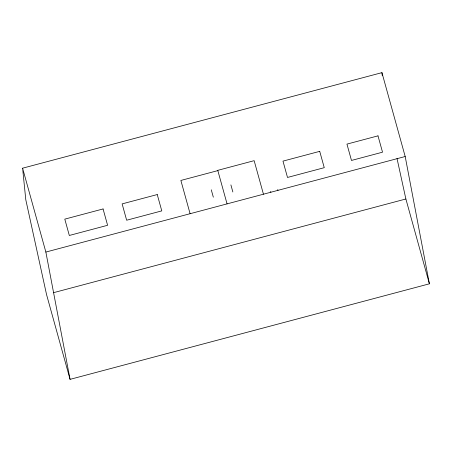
<?xml version="1.0" encoding="UTF-8"?>
<svg xmlns="http://www.w3.org/2000/svg" width="452" height="452" viewBox="0 0 452 452"><rect width="100%" height="100%" fill="white"/><g stroke="black" fill="none" stroke-linecap="round" stroke-linejoin="round"><path stroke-width="0.68" d="M22.6 168.189L381.934 72.642L405.195 156.516L429.4 283.811L70.066 379.358L46.545 294.54L25.787 199.699L22.6 168.189L45.861 252.063L70.066 379.358M217.836 170.613L180.868 180.444L190.094 213.711M45.861 252.063L405.195 156.516M53.359 292.726L405.879 198.987L397.003 158.443M405.879 198.987L429.4 283.811M277.737 189.557L277.957 190.348M270.629 191.45L270.85 192.241M263.454 194.207L254.154 160.669L217.762 170.347L227.062 203.886M230.899 184.902L232.859 191.981M211.282 189.812L213.327 197.179M381.934 72.642L382.228 75.439M103.073 208.954L64.794 219.135L69.32 235.469L107.604 225.288L103.073 208.954M157.251 194.552L122.13 203.892L126.656 220.226L161.782 210.886L157.251 194.552M319.722 151.347L282.98 161.121L287.506 177.455L324.253 167.681L319.722 151.347M377.996 135.854L346.95 144.109L351.481 160.443L382.528 152.188L377.996 135.854"/></g></svg>
